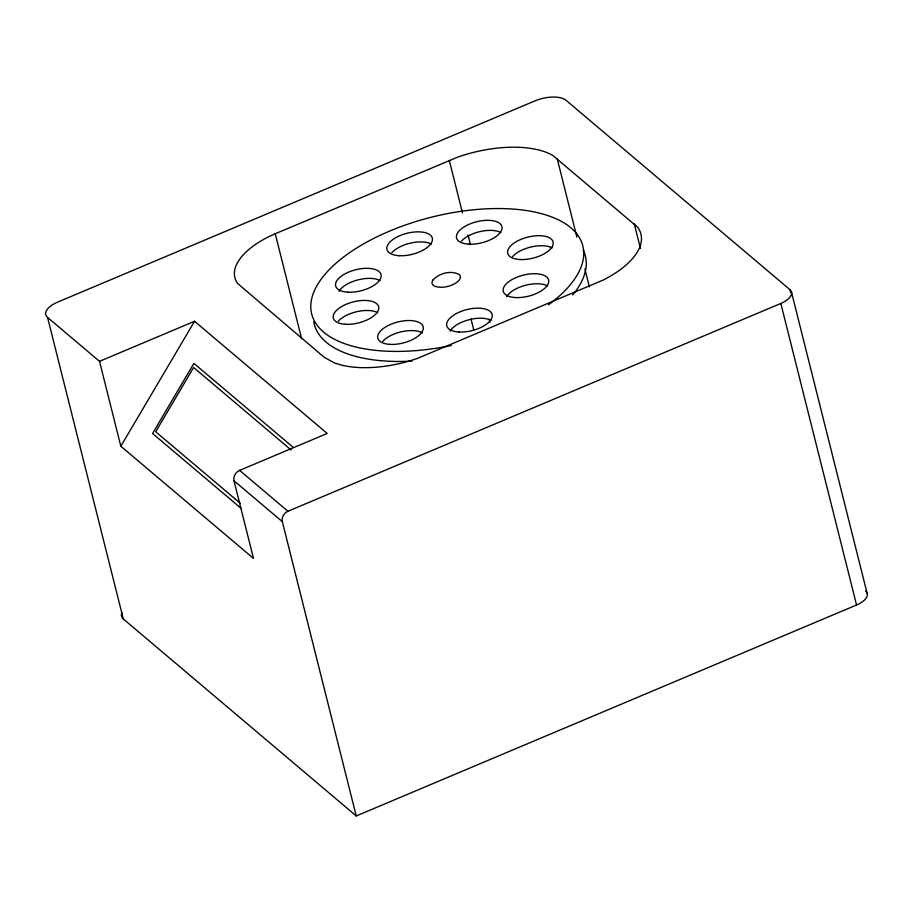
<?xml version="1.0" encoding="UTF-8"?>
<svg xmlns="http://www.w3.org/2000/svg" width="913" height="913" viewBox="0 0 913 913"><rect width="100%" height="100%" fill="white"/><g stroke="black" fill="none" stroke-linecap="round" stroke-linejoin="round"><path stroke-width="1.37" d="M120.836 446.229L194.549 321.273L327.208 433.458L239.628 470.389A8.434 7.087 -49.8 0 0 233.99 480.774L253.494 558.414L120.836 446.229L99.517 361.343L47.556 317.404A21.033 9.746 -14.1 0 1 57.473 302.203L534.824 100.944A24.115 11.173 -14.1 0 1 566.128 100.373L789.859 289.592L790.555 292.354M275.247 233.739L268.194 236.992A74.957 34.728 -14.1 0 0 237.779 283.612L324.012 357.154L334.226 362.849L341.279 365.052A79.865 36.999 -14.1 0 0 417.424 358.41L603.071 280.12A85.103 39.43 -14.1 0 0 637.616 227.177L552.65 155.324A84.761 39.27 -14.1 0 0 457.938 157.036L275.247 233.739L301.632 338.78M99.517 361.343L194.549 321.273M865.604 591.145A19.184 8.89 -14.1 0 1 856.565 604.999L356.241 815.948L282.322 521.643A8.434 7.087 -49.8 0 1 287.96 511.257L780.82 303.447A19.184 8.89 -14.1 0 0 789.859 289.592M293.233 447.381L193.91 363.385L152.562 433.481L241.089 508.358M291.179 450.029L193.602 367.505L155.701 431.758L240.267 503.268M239.628 470.389L287.96 511.257M233.99 480.774L282.322 521.643M47.556 317.404L123.301 618.957L356.241 815.948M791.343 291.567L867.076 593.119M780.82 303.447L856.565 604.999M634.227 223.617L640.47 248.496M557.124 158.406L576.913 237.186M584.891 268.981L589.41 286.944M449.287 160.357L462.48 212.877M468.027 234.995L470.457 244.673M489.208 319.299L489.904 322.072M470.994 318.968L473.756 329.958M123.301 618.957A21.033 9.746 -14.1 0 1 121.863 612.851M451.364 345.468A139.78 64.755 -14.1 0 1 314.232 291.053A139.78 64.755 -14.1 0 1 510.367 208.894A139.78 64.755 -14.1 0 1 548.416 304.816M583.224 250.128A139.78 64.755 -14.1 0 1 572.645 295.013M411.957 361.114A139.78 64.755 -14.1 0 1 313.752 321.855M512.604 256.564A23.384 10.842 -14.1 0 1 552.114 247.937M338.187 321.319A23.384 10.842 -14.1 0 1 377.697 312.691M506.635 296.679A23.384 10.842 -14.1 0 1 525.34 285.324A23.384 10.842 -14.1 0 1 547.64 285.963M450.12 331.134A23.384 10.842 -14.1 0 1 468.837 319.778A23.384 10.842 -14.1 0 1 491.137 320.417M382.695 341.416A23.384 10.842 -14.1 0 1 422.205 332.789M339.043 291.293A23.384 10.842 -14.1 0 1 357.748 279.937A23.384 10.842 -14.1 0 1 380.048 280.576M391.848 252.741A23.384 10.842 -14.1 0 1 431.358 244.113M461.43 241.203A23.384 10.842 -14.1 0 1 500.94 232.575M432.819 280.12L432.02 282.037A14.562 6.745 -14.1 0 0 435.296 286.431C442.965 288.588 451.604 286.362 457.835 281.569A14.562 6.745 -14.1 0 0 459.068 274.436C450.657 270.065 439.027 273.272 432.819 280.12M519.965 259.532A23.384 10.842 -14.1 0 0 553.21 242.653A23.384 10.842 -14.1 0 0 518.025 240.712A23.384 10.842 -14.1 0 0 519.965 259.532M345.536 324.286A23.384 10.842 -14.1 0 0 378.781 307.407A23.384 10.842 -14.1 0 0 343.596 305.467A23.384 10.842 -14.1 0 0 345.536 324.286M515.491 297.558A23.384 10.842 -14.1 0 0 548.736 280.679A23.384 10.842 -14.1 0 0 513.551 278.739A23.384 10.842 -14.1 0 0 515.491 297.558M458.977 332.012A23.384 10.842 -14.1 0 0 492.233 315.133A23.384 10.842 -14.1 0 0 457.048 313.193A23.384 10.842 -14.1 0 0 458.977 332.012M390.056 344.384A23.384 10.842 -14.1 0 0 423.301 327.493A23.384 10.842 -14.1 0 0 388.116 325.564A23.384 10.842 -14.1 0 0 390.056 344.384M347.899 292.183A23.384 10.842 -14.1 0 0 381.143 275.292A23.384 10.842 -14.1 0 0 345.959 273.352A23.384 10.842 -14.1 0 0 347.899 292.183M399.198 255.708A23.384 10.842 -14.1 0 0 432.442 238.829A23.384 10.842 -14.1 0 0 397.258 236.889A23.384 10.842 -14.1 0 0 399.198 255.708M468.78 244.17A23.384 10.842 -14.1 0 0 502.024 227.291A23.384 10.842 -14.1 0 0 466.84 225.351A23.384 10.842 -14.1 0 0 468.78 244.17"/></g></svg>
